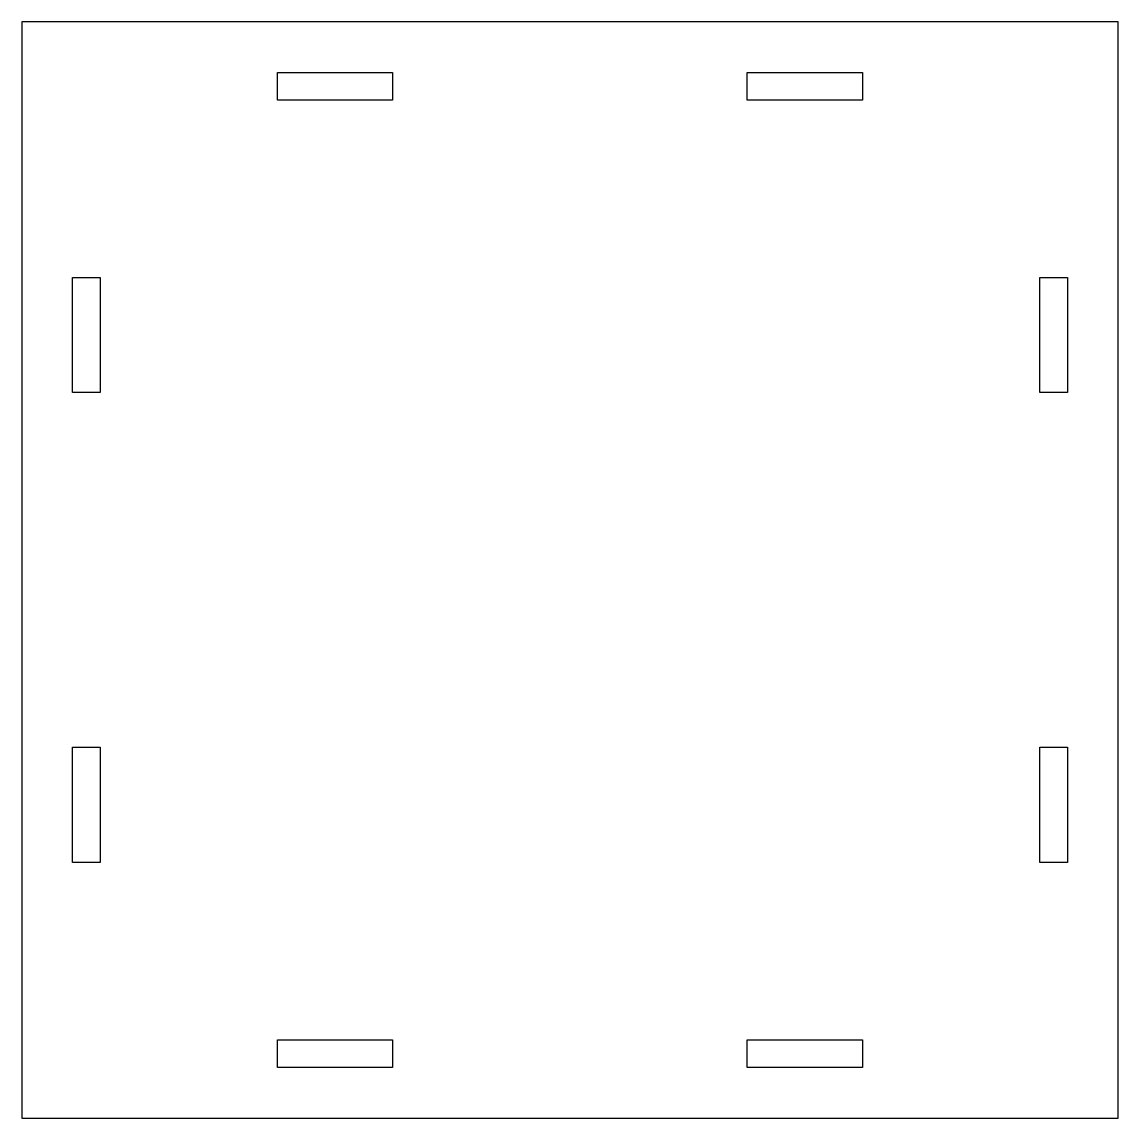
# Model space of a CAD drawing. Extents: x 869 to 988, y 527 to 646.
import ezdxf

# ---------------------------------------------------------------- set-up
doc = ezdxf.new("R2010")
doc.units = 0
doc.layers.get('0').update_dxf_attribs({"linetype": 'CONTINUOUS'})

msp = doc.modelspace()

# ---------------------------------------------------------------- linework, layer by layer
for points in [[(987.91, 645.9), (868.91, 645.9), (868.91, 526.9), (987.91, 526.9)], [(909.16, 637.4), (896.66, 637.4), (896.66, 640.4), (909.16, 640.4)], [(947.66, 637.4), (947.66, 640.4), (960.16, 640.4), (960.16, 637.4)], [(877.41, 605.65), (874.41, 605.65), (874.41, 618.15), (877.41, 618.15)], [(979.41, 605.65), (979.41, 618.15), (982.41, 618.15), (982.41, 605.65)], [(877.41, 554.65), (874.41, 554.65), (874.41, 567.15), (877.41, 567.15)], [(979.41, 567.15), (982.41, 567.15), (982.41, 554.65), (979.41, 554.65)], [(909.16, 535.4), (909.16, 532.4), (896.66, 532.4), (896.66, 535.4)], [(947.66, 535.4), (960.16, 535.4), (960.16, 532.4), (947.66, 532.4)]]:
    msp.add_lwpolyline(points, close=True)

doc.saveas('drawing.dxf')
